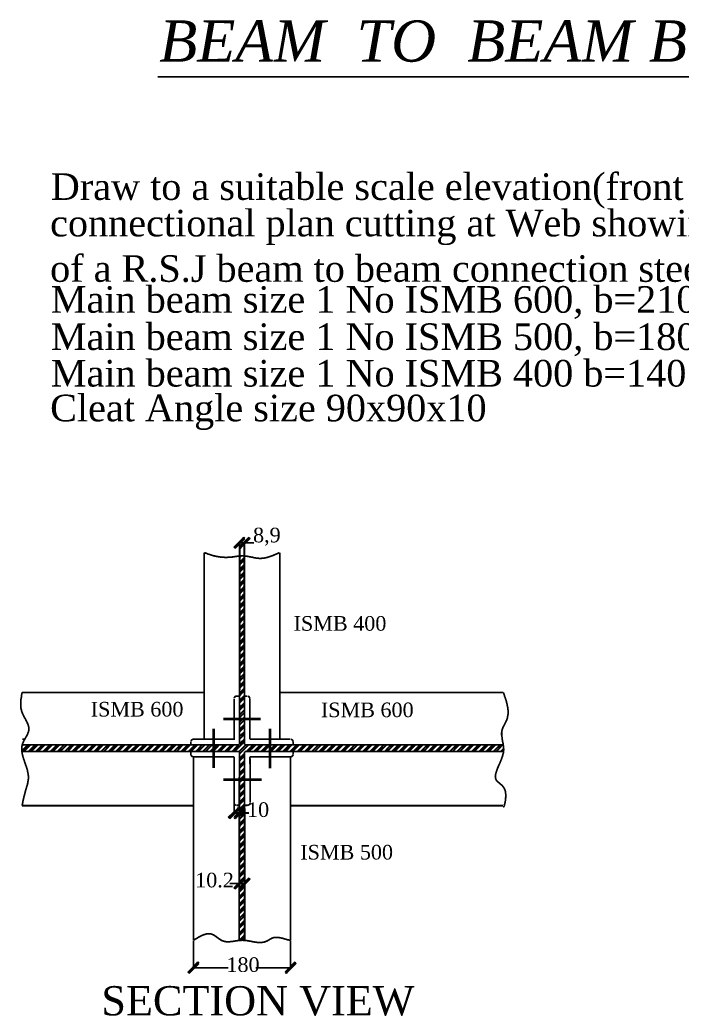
# Model space of a CAD drawing. Header units: millimetres. Extents: x 5315 to 5554, y 2783 to 3056.
# Drawn here: x 5321.3 to 5420.7, y 2906.2 to 3056 of the extents above; entities that cross this region are included whole.
import ezdxf

# ---------------------------------------------------------------- set-up
doc = ezdxf.new("R2010")
doc.units = ezdxf.units.MM
for name, color, linetype in [('H', 7, 'Continuous'), ('P', 7, 'Continuous'), ('T', 7, 'Continuous')]:
    doc.layers.add(name, color=color, linetype=linetype)
doc.styles.get("Standard").update_dxf_attribs({"font": 'arial.ttf'})

msp = doc.modelspace()

# ---------------------------------------------------------------- hatches: boundary and pattern name
at = {"layer": 'H', "linetype": 'Continuous'}
for points in [[(5353.71, 2976.57), (5353.55, 2976.73), (5355.02, 2978.2), (5355.18, 2978.02), (5353.71, 2976.57)], [(5354.44, 2976.57), (5354.28, 2976.73), (5355.74, 2978.2), (5355.9, 2978.02), (5354.44, 2976.57)], [(5352.87, 2935.95), (5352.71, 2936.09), (5354.17, 2937.56), (5354.33, 2937.4), (5352.87, 2935.95)], [(5353.68, 2935.95), (5353.54, 2936.09), (5354.98, 2937.56), (5355.14, 2937.4), (5353.68, 2935.95)], [(5353.68, 2925.35), (5353.54, 2925.51), (5354.98, 2926.95), (5355.14, 2926.81), (5353.68, 2925.35)], [(5354.45, 2925.35), (5354.31, 2925.51), (5355.78, 2926.95), (5355.92, 2926.81), (5354.45, 2925.35)], [(5346.78, 2912.67), (5346.62, 2912.84), (5348.09, 2914.29), (5348.24, 2914.13), (5346.78, 2912.67)], [(5361.37, 2912.67), (5361.21, 2912.84), (5362.67, 2914.29), (5362.83, 2914.13), (5361.37, 2912.67)]]:
    msp.add_hatch(color=256, dxfattribs=at).paths.add_polyline_path(points)

# ---------------------------------------------------------------- linework, layer by layer
at = {"layer": 'P'}
for points, const_width in [([(5342.02, 3047.45), (5492.5, 3047.45)], 0.254), ([(5354.37, 2975.46), (5354.37, 2977.49)], 0.254), ([(5354.37, 2977.38), (5355.07, 2977.38), (5356.53, 2977.38)], 0.254), ([(5355.07, 2975.46), (5355.07, 2977.49)], 0.254), ([(5349.04, 2955.69), (5349.04, 2975.92)], 0.254), ([(5349.04, 2975.92), (5349.11, 2975.89), (5349.18, 2975.87), (5349.25, 2975.83), (5349.37, 2975.8), (5349.44, 2975.76), (5349.57, 2975.71), (5349.69, 2975.67), (5349.81, 2975.64), (5349.94, 2975.59), (5350.06, 2975.55), (5350.17, 2975.51), (5350.29, 2975.48), (5350.4, 2975.44), (5350.52, 2975.43), (5350.63, 2975.39), (5350.73, 2975.37), (5350.84, 2975.34), (5350.94, 2975.32), (5351.05, 2975.32), (5351.15, 2975.29), (5351.24, 2975.27), (5351.35, 2975.27), (5351.44, 2975.25), (5351.53, 2975.23), (5351.63, 2975.23), (5351.72, 2975.21), (5351.81, 2975.21), (5351.9, 2975.2), (5351.98, 2975.2), (5352.07, 2975.2), (5352.16, 2975.18), (5352.25, 2975.18), (5352.32, 2975.18), (5352.41, 2975.18), (5352.48, 2975.18), (5352.55, 2975.2), (5352.64, 2975.2), (5352.72, 2975.2), (5352.8, 2975.21), (5352.87, 2975.21), (5352.97, 2975.21), (5353.08, 2975.23), (5353.22, 2975.23), (5353.34, 2975.27), (5353.41, 2975.27), (5353.54, 2975.29), (5353.66, 2975.3), (5353.78, 2975.32), (5353.91, 2975.34), (5354.01, 2975.36), (5354.14, 2975.37), (5354.26, 2975.39), (5354.37, 2975.39), (5354.47, 2975.39), (5354.58, 2975.41), (5354.68, 2975.41), (5354.79, 2975.41), (5354.89, 2975.41), (5354.98, 2975.39), (5355.09, 2975.39), (5355.18, 2975.39), (5355.28, 2975.37), (5355.39, 2975.37), (5355.48, 2975.36), (5355.58, 2975.34), (5355.65, 2975.32), (5355.76, 2975.3), (5355.85, 2975.29), (5355.95, 2975.27), (5356.02, 2975.25), (5356.13, 2975.23), (5356.22, 2975.21), (5356.31, 2975.2), (5356.39, 2975.18), (5356.48, 2975.16), (5356.57, 2975.13), (5356.66, 2975.13), (5356.75, 2975.11), (5356.83, 2975.09), (5356.92, 2975.07), (5357.01, 2975.07), (5357.1, 2975.06), (5357.19, 2975.06), (5357.28, 2975.04), (5357.36, 2975.04), (5357.45, 2975.04), (5357.54, 2975.04), (5357.63, 2975.04), (5357.72, 2975.06), (5357.8, 2975.06), (5357.89, 2975.07), (5357.98, 2975.07), (5358.07, 2975.09), (5358.16, 2975.11), (5358.25, 2975.13), (5358.33, 2975.14), (5358.42, 2975.16), (5358.51, 2975.18), (5358.6, 2975.21), (5358.67, 2975.23), (5358.76, 2975.27), (5358.85, 2975.29), (5358.92, 2975.32), (5359, 2975.34), (5359.07, 2975.37), (5359.15, 2975.39), (5359.23, 2975.43), (5359.3, 2975.44), (5359.41, 2975.48), (5359.46, 2975.51), (5359.53, 2975.55), (5359.62, 2975.59), (5359.71, 2975.62), (5359.8, 2975.66), (5359.87, 2975.69), (5359.94, 2975.71), (5360.03, 2975.76), (5360.1, 2975.78), (5360.15, 2975.81), (5360.22, 2975.85), (5360.29, 2975.87), (5360.36, 2975.89)], 0.254), ([(5360.4, 2955.69), (5360.4, 2975.92)], 0.254), ([(5354.37, 2969.2), (5354.37, 2975.41)], 0.254), ([(5354.37, 2975.18), (5354.59, 2975.41)], 0.254), ([(5354.37, 2975.39), (5354.37, 2955.69)], 0.254), ([(5354.37, 2974.44), (5355.07, 2975.16)], 0.254), ([(5354.37, 2974.09), (5355.07, 2974.81)], 0.254), ([(5355.07, 2969.2), (5355.07, 2975.41)], 0.254), ([(5355.07, 2975.41), (5355.07, 2955.69)], 0.254), ([(5354.37, 2973.36), (5355.07, 2974.07)], 0.254), ([(5354.37, 2972.99), (5355.07, 2973.72)], 0.254), ([(5354.37, 2972.27), (5355.07, 2972.99)], 0.254), ([(5354.37, 2971.9), (5355.07, 2972.62)], 0.254), ([(5354.37, 2971.18), (5355.07, 2971.9)], 0.254), ([(5354.37, 2970.81), (5355.07, 2971.53)], 0.254), ([(5354.37, 2970.08), (5355.07, 2970.81)], 0.254), ([(5354.37, 2969.71), (5355.07, 2970.43)], 0.254), ([(5354.37, 2968.99), (5355.07, 2969.71)], 0.254), ([(5354.37, 2968.62), (5355.07, 2969.34)], 0.254), ([(5354.37, 2967.89), (5355.07, 2968.62)], 0.254), ([(5354.37, 2967.54), (5355.07, 2968.25)], 0.254), ([(5354.37, 2966.8), (5355.07, 2967.52)], 0.254), ([(5354.37, 2966.45), (5355.07, 2967.17)], 0.254), ([(5354.37, 2965.71), (5355.07, 2966.43)], 0.254), ([(5354.37, 2965.34), (5355.07, 2966.08)], 0.254), ([(5354.37, 2964.63), (5355.07, 2965.34)], 0.254), ([(5354.37, 2964.26), (5355.07, 2964.97)], 0.254), ([(5354.37, 2963.52), (5355.07, 2964.26)], 0.254), ([(5354.37, 2963.17), (5355.07, 2963.89)], 0.254), ([(5354.37, 2962.43), (5355.07, 2963.15)], 0.254), ([(5354.37, 2962.07), (5355.07, 2962.8)], 0.254), ([(5354.37, 2961.35), (5355.07, 2962.06)], 0.254), ([(5354.37, 2955.69), (5354.37, 2961.9)], 0.254), ([(5354.37, 2960.98), (5355.07, 2961.7)], 0.254), ([(5354.37, 2960.26), (5355.07, 2960.98)], 0.254), ([(5355.07, 2955.69), (5355.07, 2961.9)], 0.254), ([(5354.37, 2959.89), (5355.07, 2960.61)], 0.254), ([(5354.37, 2959.16), (5355.07, 2959.89)], 0.254), ([(5354.37, 2958.79), (5355.07, 2959.52)], 0.254), ([(5354.37, 2958.07), (5355.07, 2958.79)], 0.254), ([(5354.37, 2957.7), (5355.07, 2958.42)], 0.254), ([(5354.37, 2956.98), (5355.07, 2957.7)], 0.254), ([(5354.37, 2956.61), (5355.07, 2957.33)], 0.254), ([(5354.37, 2955.88), (5355.07, 2956.61)], 0.254), ([(5354.37, 2955.53), (5355.07, 2956.24)], 0.254), ([(5321.66, 2954.88), (5321.61, 2954.6), (5321.59, 2954.45), (5321.57, 2954.31), (5321.56, 2954.17), (5321.54, 2954.1), (5321.52, 2953.96), (5321.5, 2953.84), (5321.5, 2953.75), (5321.49, 2953.62), (5321.47, 2953.48), (5321.47, 2953.34), (5321.47, 2953.2), (5321.47, 2953.13), (5321.47, 2952.99), (5321.47, 2952.85), (5321.49, 2952.73), (5321.49, 2952.65), (5321.5, 2952.51), (5321.52, 2952.37), (5321.56, 2952.28), (5321.57, 2952.21), (5321.59, 2952.11), (5321.63, 2952), (5321.66, 2951.91), (5321.68, 2951.84), (5321.72, 2951.77), (5321.73, 2951.72), (5321.79, 2951.58), (5321.82, 2951.51), (5321.86, 2951.46), (5321.89, 2951.38), (5321.93, 2951.31), (5321.94, 2951.26), (5322, 2951.19), (5322.05, 2951.05), (5322.14, 2950.93), (5322.21, 2950.8), (5322.24, 2950.73), (5322.26, 2950.68), (5322.3, 2950.61), (5322.33, 2950.54), (5322.37, 2950.47), (5322.4, 2950.41), (5322.42, 2950.34), (5322.46, 2950.29), (5322.49, 2950.22), (5322.53, 2950.13), (5322.56, 2950.06), (5322.58, 2949.97), (5322.62, 2949.89), (5322.63, 2949.78), (5322.67, 2949.69), (5322.69, 2949.6), (5322.69, 2949.5), (5322.69, 2949.41), (5322.69, 2949.3), (5322.69, 2949.23), (5322.67, 2949.13), (5322.63, 2949.04), (5322.62, 2948.93), (5322.58, 2948.86), (5322.54, 2948.76), (5322.51, 2948.67), (5322.47, 2948.6), (5322.46, 2948.54), (5322.42, 2948.47), (5322.39, 2948.4), (5322.32, 2948.3), (5322.28, 2948.23), (5322.24, 2948.17), (5322.17, 2948.03), (5322.1, 2947.91), (5322.07, 2947.86), (5322.03, 2947.79), (5322, 2947.72), (5321.96, 2947.66), (5321.93, 2947.59), (5321.89, 2947.54), (5321.87, 2947.47), (5321.84, 2947.4), (5321.82, 2947.33), (5321.79, 2947.27), (5321.75, 2947.2), (5321.72, 2947.12), (5321.7, 2947.03), (5321.66, 2946.94), (5321.66, 2946.87), (5321.63, 2946.76), (5321.63, 2946.69), (5321.61, 2946.6), (5321.61, 2946.53), (5321.61, 2946.43), (5321.61, 2946.32), (5321.61, 2946.25), (5321.61, 2946.18), (5321.63, 2946.04), (5321.65, 2945.9), (5321.68, 2945.76), (5321.7, 2945.63), (5321.73, 2945.49), (5321.77, 2945.35), (5321.8, 2945.21), (5321.84, 2945.09), (5321.86, 2945.02), (5321.89, 2944.89), (5321.93, 2944.81), (5321.98, 2944.68), (5322.02, 2944.54), (5322.05, 2944.42), (5322.1, 2944.28), (5322.16, 2944.15), (5322.19, 2944.01), (5322.24, 2943.89), (5322.3, 2943.75), (5322.33, 2943.62), (5322.37, 2943.48), (5322.42, 2943.36), (5322.46, 2943.22), (5322.47, 2943.09), (5322.51, 2942.95), (5322.54, 2942.83), (5322.56, 2942.69), (5322.58, 2942.57), (5322.6, 2942.42), (5322.62, 2942.3), (5322.62, 2942.21), (5322.62, 2942.12), (5322.62, 2942.04), (5322.62, 2941.95), (5322.6, 2941.82), (5322.6, 2941.75), (5322.58, 2941.63), (5322.56, 2941.56), (5322.54, 2941.42), (5322.53, 2941.35), (5322.51, 2941.22), (5322.47, 2941.15), (5322.46, 2941.01), (5322.42, 2940.89), (5322.4, 2940.82), (5322.35, 2940.68), (5322.32, 2940.55), (5322.24, 2940.27), (5322.19, 2940.13), (5322.16, 2940.01), (5322.12, 2939.87), (5322.09, 2939.73), (5322.05, 2939.6), (5322.02, 2939.46), (5321.98, 2939.34), (5321.94, 2939.2), (5321.93, 2939.07), (5321.89, 2938.93), (5321.86, 2938.79), (5321.82, 2938.67), (5321.79, 2938.53), (5321.77, 2938.38), (5321.72, 2938.12), (5321.66, 2937.86)], 0.254), ([(5338.51, 2954.88), (5321.66, 2954.88)], 0.254), ([(5338.51, 2954.88), (5349.04, 2954.88)], 0.254), ([(5349.04, 2955.69), (5349.04, 2947.84)], 0.254), ([(5354.37, 2955.69), (5354.33, 2947.03)], 0.254), ([(5354.37, 2954.79), (5355.07, 2955.51)], 0.254), ([(5354.37, 2954.42), (5355.07, 2955.16)], 0.254), ([(5355.07, 2955.69), (5355.11, 2947.03)], 0.254), ([(5360.4, 2955.69), (5360.4, 2947.84)], 0.254), ([(5360.4, 2954.88), (5370.93, 2954.88)], 0.254), ([(5370.93, 2954.88), (5394.02, 2954.88)], 0.254), ([(5394.02, 2954.88), (5394.11, 2954.6), (5394.16, 2954.45), (5394.19, 2954.31), (5394.26, 2954.15), (5394.3, 2954.01), (5394.32, 2953.94), (5394.35, 2953.87), (5394.39, 2953.73), (5394.42, 2953.66), (5394.46, 2953.52), (5394.46, 2953.45), (5394.49, 2953.38), (5394.53, 2953.24), (5394.55, 2953.17), (5394.58, 2953.03), (5394.6, 2952.88), (5394.62, 2952.81), (5394.65, 2952.67), (5394.67, 2952.53), (5394.69, 2952.46), (5394.69, 2952.32), (5394.71, 2952.2), (5394.71, 2952.06), (5394.71, 2951.93), (5394.71, 2951.84), (5394.71, 2951.72), (5394.71, 2951.58), (5394.69, 2951.51), (5394.69, 2951.38), (5394.65, 2951.3), (5394.65, 2951.21), (5394.63, 2951.12), (5394.6, 2951.03), (5394.58, 2950.93), (5394.53, 2950.84), (5394.51, 2950.77), (5394.48, 2950.66), (5394.44, 2950.61), (5394.42, 2950.54), (5394.35, 2950.41), (5394.32, 2950.36), (5394.28, 2950.29), (5394.26, 2950.24), (5394.19, 2950.1), (5394.12, 2949.97), (5394.11, 2949.92), (5394.07, 2949.85), (5394.04, 2949.78), (5394, 2949.73), (5393.96, 2949.66), (5393.93, 2949.6), (5393.91, 2949.5), (5393.86, 2949.41), (5393.84, 2949.3), (5393.81, 2949.2), (5393.79, 2949.11), (5393.77, 2949.02), (5393.77, 2948.93), (5393.75, 2948.84), (5393.75, 2948.77), (5393.75, 2948.67), (5393.75, 2948.6), (5393.75, 2948.46), (5393.77, 2948.39), (5393.79, 2948.25), (5393.81, 2948.12), (5393.81, 2948.03), (5393.84, 2947.91), (5393.84, 2947.82), (5393.86, 2947.7), (5393.89, 2947.56), (5393.91, 2947.4), (5393.95, 2947.27), (5393.96, 2947.19), (5393.98, 2947.06), (5394, 2946.92), (5394.02, 2946.85), (5394.02, 2946.71), (5394.04, 2946.57), (5394.05, 2946.43), (5394.05, 2946.29), (5394.05, 2946.18), (5394.04, 2946.08), (5394.02, 2945.97), (5394.02, 2945.86), (5394, 2945.76), (5393.98, 2945.69), (5393.95, 2945.58), (5393.93, 2945.51), (5393.91, 2945.44), (5393.89, 2945.37), (5393.88, 2945.28), (5393.84, 2945.21), (5393.82, 2945.14), (5393.79, 2945.07), (5393.77, 2945), (5393.74, 2944.91), (5393.72, 2944.84), (5393.68, 2944.77), (5393.65, 2944.68), (5393.63, 2944.61), (5393.59, 2944.54), (5393.52, 2944.38), (5393.47, 2944.24), (5393.4, 2944.1), (5393.33, 2943.94), (5393.29, 2943.87), (5393.26, 2943.8), (5393.22, 2943.73), (5393.21, 2943.64), (5393.17, 2943.57), (5393.14, 2943.5), (5393.12, 2943.43), (5393.08, 2943.36), (5393.06, 2943.29), (5393.03, 2943.22), (5392.99, 2943.08), (5392.96, 2942.99), (5392.94, 2942.9), (5392.91, 2942.81), (5392.87, 2942.72), (5392.85, 2942.62), (5392.84, 2942.53), (5392.84, 2942.42), (5392.82, 2942.34), (5392.8, 2942.25), (5392.82, 2942.16), (5392.82, 2942.09), (5392.84, 2942), (5392.85, 2941.93), (5392.87, 2941.84), (5392.91, 2941.77), (5392.94, 2941.72), (5392.99, 2941.63), (5393.05, 2941.58), (5393.1, 2941.51), (5393.17, 2941.45), (5393.22, 2941.4), (5393.33, 2941.31), (5393.44, 2941.24), (5393.52, 2941.15), (5393.63, 2941.05), (5393.72, 2941), (5393.77, 2940.94), (5393.84, 2940.87), (5393.91, 2940.78), (5393.98, 2940.7), (5394.04, 2940.63), (5394.07, 2940.57), (5394.11, 2940.5), (5394.16, 2940.43), (5394.18, 2940.36), (5394.23, 2940.27), (5394.25, 2940.2), (5394.28, 2940.1), (5394.3, 2940.03), (5394.32, 2939.94), (5394.33, 2939.87), (5394.33, 2939.78), (5394.35, 2939.67), (5394.37, 2939.55), (5394.37, 2939.44), (5394.37, 2939.34), (5394.37, 2939.23), (5394.35, 2939.11), (5394.35, 2938.98), (5394.33, 2938.88), (5394.33, 2938.77), (5394.32, 2938.67), (5394.3, 2938.56), (5394.28, 2938.46), (5394.26, 2938.35), (5394.25, 2938.26), (5394.23, 2938.19), (5394.21, 2938.12), (5394.19, 2938.03), (5394.18, 2937.94), (5394.14, 2937.87), (5394.11, 2937.8), (5394.07, 2937.73), (5394.02, 2937.8)], 0.254), ([(5353.52, 2951.9), (5353.52, 2953.92)], 0.254), ([(5353.94, 2954.33), (5353.84, 2954.33), (5353.77, 2954.3), (5353.69, 2954.26), (5353.64, 2954.21), (5353.59, 2954.14), (5353.55, 2954.07), (5353.54, 2954)], 0.254), ([(5353.94, 2954.33), (5354.37, 2954.33)], 0.254), ([(5354.35, 2952.6), (5355.09, 2953.33)], 0.254), ([(5354.37, 2953.7), (5355.09, 2954.42)], 0.254), ([(5354.37, 2953.33), (5355.09, 2954.07)], 0.254), ([(5355.09, 2954.33), (5355.49, 2954.33)], 0.254), ([(5355.9, 2953.92), (5355.88, 2954.03), (5355.86, 2954.1), (5355.81, 2954.17), (5355.78, 2954.24), (5355.71, 2954.28), (5355.64, 2954.31), (5355.56, 2954.33)], 0.254), ([(5355.9, 2953.92), (5355.92, 2947.84)], 0.254), ([(5347.45, 2947.84), (5353.52, 2947.84), (5353.52, 2951.9)], 0.254), ([(5354.35, 2952.23), (5355.09, 2952.97)], 0.254), ([(5354.35, 2951.51), (5355.09, 2952.25)], 0.254), ([(5354.35, 2951.14), (5355.09, 2951.88)], 0.254), ([(5353.52, 2950.89), (5351.9, 2950.89)], 0.402), ([(5352.05, 2950.89), (5357.52, 2950.89)], 0.402), ([(5355.9, 2950.89), (5352.05, 2950.89)], 0.254), ([(5354.35, 2950.41), (5355.11, 2951.16)], 0.254), ([(5354.35, 2950.04), (5355.11, 2950.79)], 0.254), ([(5355.9, 2950.89), (5357.52, 2950.89)], 0.254), ([(5350.48, 2949.43), (5350.48, 2943.54)], 0.402), ([(5350.48, 2945.21), (5350.48, 2949.43)], 0.254), ([(5354.33, 2949.3), (5355.11, 2950.08)], 0.254), ([(5354.33, 2948.95), (5355.11, 2949.71)], 0.254), ([(5354.33, 2948.23), (5355.11, 2948.99)], 0.254), ([(5358.95, 2947.84), (5358.95, 2949.46)], 0.402), ([(5322.07, 2947.84), (5321.7, 2947.84)], 0.254), ([(5347.03, 2947.43), (5347.03, 2947.03)], 0.254), ([(5347.45, 2947.86), (5347.34, 2947.84), (5347.27, 2947.8), (5347.2, 2947.77), (5347.15, 2947.72), (5347.1, 2947.66), (5347.06, 2947.59), (5347.05, 2947.5)], 0.254), ([(5353.52, 2947.84), (5349.04, 2947.84)], 0.254), ([(5353.54, 2948.4), (5353.52, 2947.84)], 0.254), ([(5353.59, 2946), (5355.11, 2947.54)], 0.254), ([(5354.33, 2947.86), (5355.11, 2948.62)], 0.254), ([(5354.33, 2947.12), (5355.11, 2947.89)], 0.254), ([(5355.92, 2947.84), (5362, 2947.84)], 0.254), ([(5358.95, 2947.84), (5358.95, 2943.48)], 0.402), ([(5362.41, 2947.45), (5362.39, 2947.54), (5362.37, 2947.63), (5362.34, 2947.68), (5362.29, 2947.75), (5362.21, 2947.79), (5362.14, 2947.82), (5362.07, 2947.84)], 0.254), ([(5362.41, 2947.43), (5362.41, 2947.03)], 0.254), ([(5321.63, 2946.08), (5322.58, 2947.03)], 0.254), ([(5354.33, 2946), (5321.63, 2946)], 0.254), ([(5321.65, 2946.83), (5321.84, 2947.03)], 0.254), ([(5354.33, 2947.03), (5321.7, 2947.03)], 0.254), ([(5321.93, 2946), (5322.93, 2947.03)], 0.254), ([(5322.65, 2946), (5323.67, 2947.03)], 0.254), ([(5323, 2946), (5324.03, 2947.03)], 0.254), ([(5323.74, 2946), (5324.75, 2947.03)], 0.254), ([(5324.1, 2946), (5325.12, 2947.03)], 0.254), ([(5324.84, 2946), (5325.84, 2947.03)], 0.254), ([(5325.19, 2946), (5326.21, 2947.03)], 0.254), ([(5325.91, 2946), (5326.95, 2947.03)], 0.254), ([(5326.28, 2946), (5327.31, 2947.03)], 0.254), ([(5327.01, 2946), (5328.03, 2947.03)], 0.254), ([(5327.38, 2946), (5328.4, 2947.03)], 0.254), ([(5328.1, 2946), (5329.12, 2947.03)], 0.254), ([(5328.47, 2946), (5329.48, 2947.03)], 0.254), ([(5329.19, 2946), (5330.22, 2947.03)], 0.254), ([(5329.56, 2946), (5330.59, 2947.03)], 0.254), ([(5330.29, 2946), (5331.31, 2947.03)], 0.254), ([(5330.66, 2946), (5331.68, 2947.03)], 0.254), ([(5331.38, 2946), (5332.4, 2947.03)], 0.254), ([(5331.73, 2946), (5332.78, 2947.03)], 0.254), ([(5332.48, 2946), (5333.5, 2947.03)], 0.254), ([(5332.85, 2946), (5333.85, 2947.03)], 0.254), ([(5333.57, 2946), (5334.59, 2947.03)], 0.254), ([(5333.94, 2946), (5334.94, 2947.03)], 0.254), ([(5334.66, 2946), (5335.69, 2947.03)], 0.254), ([(5335.02, 2946), (5336.06, 2947.03)], 0.254), ([(5335.76, 2946), (5336.76, 2947.03)], 0.254), ([(5336.11, 2946), (5337.13, 2947.03)], 0.254), ([(5336.85, 2946), (5337.86, 2947.03)], 0.254), ([(5337.2, 2946), (5338.23, 2947.03)], 0.254), ([(5337.93, 2946), (5338.97, 2947.03)], 0.254), ([(5338.3, 2946), (5339.32, 2947.03)], 0.254), ([(5339.02, 2946), (5340.04, 2947.03)], 0.254), ([(5339.39, 2946), (5340.41, 2947.03)], 0.254), ([(5340.11, 2946), (5341.14, 2947.03)], 0.254), ([(5340.48, 2946), (5341.51, 2947.03)], 0.254), ([(5341.21, 2946), (5342.23, 2947.03)], 0.254), ([(5341.58, 2946), (5342.6, 2947.03)], 0.254), ([(5342.3, 2946), (5343.32, 2947.03)], 0.254), ([(5342.67, 2946), (5343.69, 2947.03)], 0.254), ([(5343.39, 2946), (5344.42, 2947.03)], 0.254), ([(5343.75, 2946), (5344.79, 2947.03)], 0.254), ([(5344.49, 2946), (5345.51, 2947.03)], 0.254), ([(5344.86, 2946), (5345.86, 2947.03)], 0.254), ([(5345.58, 2946), (5346.6, 2947.03)], 0.254), ([(5345.93, 2946), (5346.96, 2947.03)], 0.254), ([(5346.67, 2946), (5347.7, 2947.03)], 0.254), ([(5347.03, 2946), (5348.05, 2947.03)], 0.254), ([(5347.03, 2946), (5347.03, 2945.6)], 0.254), ([(5347.77, 2946), (5348.77, 2947.03)], 0.254), ([(5348.12, 2946), (5349.14, 2947.03)], 0.254), ([(5348.84, 2946), (5349.88, 2947.03)], 0.254), ([(5349.21, 2946), (5350.24, 2947.03)], 0.254), ([(5349.94, 2946), (5350.96, 2947.03)], 0.254), ([(5350.31, 2946), (5351.33, 2947.03)], 0.254), ([(5351.03, 2946), (5352.05, 2947.03)], 0.254), ([(5351.4, 2946), (5352.42, 2947.03)], 0.254), ([(5352.14, 2946), (5353.15, 2947.03)], 0.254), ([(5352.5, 2946), (5353.52, 2947.03)], 0.254), ([(5353.22, 2946), (5354.24, 2947.03)], 0.254), ([(5354.31, 2946), (5355.34, 2947.03)], 0.254), ([(5354.33, 2946), (5354.31, 2937.04)], 0.254), ([(5354.33, 2945.65), (5355.71, 2947.03)], 0.254), ([(5354.33, 2945.97), (5354.33, 2926.06)], 0.254), ([(5354.33, 2944.93), (5355.11, 2945.71)], 0.254), ([(5393.98, 2947.03), (5355.11, 2947.03)], 0.254), ([(5394.04, 2946), (5355.11, 2946)], 0.254), ([(5355.11, 2946), (5355.12, 2937.04)], 0.254), ([(5355.11, 2945.97), (5355.11, 2926.06)], 0.254), ([(5355.41, 2946), (5356.43, 2947.03)], 0.254), ([(5355.76, 2946), (5356.8, 2947.03)], 0.254), ([(5356.5, 2946), (5357.52, 2947.03)], 0.254), ([(5356.87, 2946), (5357.88, 2947.03)], 0.254), ([(5357.59, 2946), (5358.62, 2947.03)], 0.254), ([(5357.96, 2946), (5358.97, 2947.03)], 0.254), ([(5358.69, 2946), (5359.71, 2947.03)], 0.254), ([(5359.04, 2946), (5360.08, 2947.03)], 0.254), ([(5359.78, 2946), (5360.79, 2947.03)], 0.254), ([(5360.13, 2946), (5361.16, 2947.03)], 0.254), ([(5360.87, 2946), (5361.9, 2947.03)], 0.254), ([(5361.23, 2946), (5362.25, 2947.03)], 0.254), ([(5361.95, 2946), (5362.99, 2947.03)], 0.254), ([(5362.32, 2946), (5363.34, 2947.03)], 0.254), ([(5362.41, 2945.6), (5362.41, 2946)], 0.254), ([(5363.04, 2946), (5364.07, 2947.03)], 0.254), ([(5363.41, 2946), (5364.44, 2947.03)], 0.254), ([(5364.15, 2946), (5365.16, 2947.03)], 0.254), ([(5364.51, 2946), (5365.53, 2947.03)], 0.254), ([(5365.23, 2946), (5366.25, 2947.03)], 0.254), ([(5365.6, 2946), (5366.62, 2947.03)], 0.254), ([(5366.32, 2946), (5367.35, 2947.03)], 0.254), ([(5366.69, 2946), (5367.72, 2947.03)], 0.254), ([(5367.42, 2946), (5368.44, 2947.03)], 0.254), ([(5367.79, 2946), (5368.81, 2947.03)], 0.254), ([(5368.51, 2946), (5369.53, 2947.03)], 0.254), ([(5368.88, 2946), (5369.89, 2947.03)], 0.254), ([(5369.61, 2946), (5370.63, 2947.03)], 0.254), ([(5369.98, 2946), (5370.98, 2947.03)], 0.254), ([(5370.7, 2946), (5371.72, 2947.03)], 0.254), ([(5371.05, 2946), (5372.09, 2947.03)], 0.254), ([(5371.79, 2946), (5372.8, 2947.03)], 0.254), ([(5372.15, 2946), (5373.17, 2947.03)], 0.254), ([(5372.89, 2946), (5373.91, 2947.03)], 0.254), ([(5373.24, 2946), (5374.26, 2947.03)], 0.254), ([(5373.96, 2946), (5375, 2947.03)], 0.254), ([(5374.33, 2946), (5375.36, 2947.03)], 0.254), ([(5375.06, 2946), (5376.08, 2947.03)], 0.254), ([(5375.43, 2946), (5376.45, 2947.03)], 0.254), ([(5376.17, 2946), (5377.17, 2947.03)], 0.254), ([(5376.52, 2946), (5377.54, 2947.03)], 0.254), ([(5377.24, 2946), (5378.27, 2947.03)], 0.254), ([(5377.61, 2946), (5378.64, 2947.03)], 0.254), ([(5378.34, 2946), (5379.36, 2947.03)], 0.254), ([(5378.71, 2946), (5379.73, 2947.03)], 0.254), ([(5379.43, 2946), (5380.45, 2947.03)], 0.254), ([(5379.8, 2946), (5380.82, 2947.03)], 0.254), ([(5380.52, 2946), (5381.55, 2947.03)], 0.254), ([(5380.89, 2946), (5381.9, 2947.03)], 0.254), ([(5381.62, 2946), (5382.64, 2947.03)], 0.254), ([(5381.99, 2946), (5382.99, 2947.03)], 0.254), ([(5382.71, 2946), (5383.73, 2947.03)], 0.254), ([(5383.06, 2946), (5384.1, 2947.03)], 0.254), ([(5383.8, 2946), (5384.81, 2947.03)], 0.254), ([(5384.16, 2946), (5385.18, 2947.03)], 0.254), ([(5384.9, 2946), (5385.92, 2947.03)], 0.254), ([(5385.25, 2946), (5386.27, 2947.03)], 0.254), ([(5385.97, 2946), (5387.01, 2947.03)], 0.254), ([(5386.34, 2946), (5387.37, 2947.03)], 0.254), ([(5387.07, 2946), (5388.09, 2947.03)], 0.254), ([(5387.44, 2946), (5388.46, 2947.03)], 0.254), ([(5388.18, 2946), (5389.18, 2947.03)], 0.254), ([(5388.53, 2946), (5389.55, 2947.03)], 0.254), ([(5389.25, 2946), (5390.28, 2947.03)], 0.254), ([(5389.63, 2946), (5390.65, 2947.03)], 0.254), ([(5390.35, 2946), (5391.37, 2947.03)], 0.254), ([(5390.72, 2946), (5391.74, 2947.03)], 0.254), ([(5391.44, 2946), (5392.47, 2947.03)], 0.254), ([(5391.81, 2946), (5392.84, 2947.03)], 0.254), ([(5392.54, 2946), (5393.56, 2947.03)], 0.254), ([(5392.91, 2946), (5393.91, 2947.03)], 0.254), ([(5393.63, 2946), (5394.05, 2946.43)], 0.254), ([(5347.03, 2945.62), (5347.05, 2945.51), (5347.06, 2945.44), (5347.12, 2945.37), (5347.17, 2945.32), (5347.24, 2945.26), (5347.31, 2945.23), (5347.38, 2945.21)], 0.254), ([(5353.52, 2945.21), (5347.43, 2945.21)], 0.254), ([(5347.43, 2937.04), (5347.43, 2945.21)], 0.254), ([(5353.52, 2945.21), (5347.43, 2945.21)], 0.254), ([(5353.52, 2945.21), (5353.52, 2938.31)], 0.254), ([(5353.52, 2945.16), (5353.52, 2936.66)], 0.254), ([(5354.33, 2944.58), (5355.11, 2945.35)], 0.254), ([(5354.33, 2945.16), (5354.33, 2936.66)], 0.254), ([(5354.33, 2943.84), (5355.11, 2944.63)], 0.254), ([(5354.33, 2943.48), (5355.11, 2944.26)], 0.254), ([(5362.02, 2945.21), (5355.92, 2945.21)], 0.254), ([(5355.92, 2945.21), (5355.95, 2938.31)], 0.254), ([(5355.92, 2945.21), (5362, 2945.21)], 0.254), ([(5358.95, 2945.21), (5358.95, 2943.59)], 0.402), ([(5362, 2945.21), (5362.11, 2945.21), (5362.18, 2945.25), (5362.25, 2945.28), (5362.3, 2945.33), (5362.36, 2945.41), (5362.39, 2945.48), (5362.41, 2945.55)], 0.254), ([(5362.02, 2937.04), (5362.02, 2945.21)], 0.254), ([(5354.33, 2942.74), (5355.12, 2943.54)], 0.254), ([(5354.33, 2942.37), (5355.12, 2943.17)], 0.254), ([(5353.52, 2941.75), (5351.9, 2941.75)], 0.402), ([(5352.02, 2941.75), (5357.66, 2941.75)], 0.402), ([(5353.52, 2941.75), (5352.02, 2941.75)], 0.254), ([(5354.31, 2941.65), (5355.12, 2942.46)], 0.254), ([(5354.31, 2941.3), (5355.12, 2942.09)], 0.254), ([(5354.31, 2940.55), (5355.12, 2941.37)], 0.254), ([(5355.94, 2941.75), (5357.56, 2941.75)], 0.402), ([(5354.31, 2940.18), (5355.12, 2941)], 0.254), ([(5354.31, 2939.46), (5355.12, 2940.27)], 0.254), ([(5354.31, 2939.09), (5355.12, 2939.9)], 0.254), ([(5353.52, 2938.31), (5353.54, 2938.23), (5353.55, 2938.14), (5353.61, 2938.09), (5353.66, 2938.01), (5353.71, 2937.98), (5353.78, 2937.94), (5353.87, 2937.93)], 0.254), ([(5354.31, 2938.37), (5355.12, 2939.18)], 0.254), ([(5354.31, 2938), (5355.12, 2938.83)], 0.254), ([(5355.53, 2937.91), (5355.64, 2937.93), (5355.71, 2937.96), (5355.78, 2938), (5355.85, 2938.05), (5355.88, 2938.12), (5355.92, 2938.19), (5355.94, 2938.26)], 0.254), ([(5338.51, 2937.86), (5321.66, 2937.86)], 0.254), ([(5338.51, 2937.86), (5347.43, 2937.86)], 0.254), ([(5347.43, 2937.04), (5347.43, 2917.62)], 0.254), ([(5353.52, 2936.76), (5354.33, 2936.76), (5355.79, 2936.76)], 0.254), ([(5353.92, 2937.91), (5354.31, 2937.91)], 0.254), ([(5354.31, 2937.27), (5355.12, 2938.09)], 0.254), ([(5354.31, 2936.9), (5355.12, 2937.73)], 0.254), ([(5354.31, 2937.04), (5354.31, 2930.98)], 0.254), ([(5354.31, 2917.62), (5354.31, 2937.04)], 0.254), ([(5354.31, 2936.18), (5355.12, 2937.01)], 0.254), ([(5355.12, 2937.91), (5355.53, 2937.91)], 0.254), ([(5355.12, 2937.04), (5355.12, 2930.98)], 0.254), ([(5355.12, 2917.62), (5355.12, 2937.04)], 0.254), ([(5362.02, 2937.86), (5370.93, 2937.86)], 0.254), ([(5362.02, 2937.04), (5362.02, 2917.62)], 0.254), ([(5370.93, 2937.86), (5394.02, 2937.86)], 0.254), ([(5354.31, 2935.81), (5355.12, 2936.64)], 0.254), ([(5354.31, 2935.09), (5355.12, 2935.92)], 0.254), ([(5354.31, 2934.72), (5355.12, 2935.55)], 0.254), ([(5354.31, 2933.99), (5355.12, 2934.82)], 0.254), ([(5354.31, 2933.62), (5355.12, 2934.45)], 0.254), ([(5354.31, 2932.9), (5355.12, 2933.73)], 0.254), ([(5354.31, 2932.53), (5355.12, 2933.36)], 0.254), ([(5354.31, 2931.81), (5355.12, 2932.63)], 0.254), ([(5354.31, 2931.45), (5355.12, 2932.26)], 0.254), ([(5354.31, 2930.71), (5355.12, 2931.54)], 0.254), ([(5354.31, 2930.36), (5355.12, 2931.19)], 0.254), ([(5354.31, 2929.62), (5355.12, 2930.45)], 0.254), ([(5354.31, 2929.25), (5355.12, 2930.09)], 0.254), ([(5354.31, 2928.54), (5355.12, 2929.35)], 0.254), ([(5354.31, 2928.17), (5355.12, 2928.98)], 0.254), ([(5354.31, 2927.43), (5355.12, 2928.28)], 0.254), ([(5354.31, 2927.08), (5355.12, 2927.91)], 0.254), ([(5354.31, 2926.34), (5355.12, 2927.17)], 0.254), ([(5354.31, 2925.98), (5355.12, 2926.81)], 0.254), ([(5355.11, 2926.16), (5354.33, 2926.16), (5352.88, 2926.16)], 0.254), ([(5354.31, 2925.26), (5355.12, 2926.07)], 0.254), ([(5354.31, 2924.89), (5355.12, 2925.72)], 0.254), ([(5354.31, 2924.17), (5355.12, 2925)], 0.254), ([(5354.31, 2923.8), (5355.12, 2924.63)], 0.254), ([(5354.31, 2923.07), (5355.12, 2923.9)], 0.254), ([(5354.31, 2923.69), (5354.31, 2917.62)], 0.254), ([(5354.31, 2922.7), (5355.12, 2923.53)], 0.254), ([(5355.12, 2923.69), (5355.12, 2917.62)], 0.254), ([(5354.31, 2921.98), (5355.12, 2922.81)], 0.254), ([(5354.31, 2921.61), (5355.12, 2922.44)], 0.254), ([(5354.31, 2920.89), (5355.12, 2921.72)], 0.254), ([(5354.31, 2920.52), (5355.12, 2921.35)], 0.254), ([(5354.31, 2919.79), (5355.12, 2920.62)], 0.254), ([(5354.31, 2919.44), (5355.12, 2920.25)], 0.254), ([(5354.31, 2918.7), (5355.12, 2919.53)], 0.254), ([(5354.31, 2918.35), (5355.12, 2919.18)], 0.254), ([(5347.43, 2917.62), (5347.54, 2917.69), (5347.66, 2917.77), (5347.77, 2917.84), (5347.84, 2917.87), (5347.96, 2917.94), (5348.07, 2918.01), (5348.14, 2918.05), (5348.24, 2918.12), (5348.37, 2918.17), (5348.49, 2918.24), (5348.6, 2918.29), (5348.7, 2918.35), (5348.77, 2918.38), (5348.88, 2918.42), (5348.97, 2918.45), (5349.06, 2918.49), (5349.14, 2918.51), (5349.23, 2918.54), (5349.3, 2918.56), (5349.37, 2918.58), (5349.46, 2918.59), (5349.55, 2918.59), (5349.64, 2918.61), (5349.73, 2918.61), (5349.8, 2918.61), (5349.88, 2918.59), (5349.96, 2918.59), (5350.04, 2918.58), (5350.11, 2918.56), (5350.18, 2918.54), (5350.27, 2918.51), (5350.34, 2918.47), (5350.41, 2918.44), (5350.5, 2918.4), (5350.57, 2918.35), (5350.64, 2918.29), (5350.75, 2918.24), (5350.84, 2918.17), (5350.94, 2918.08), (5351.14, 2917.94), (5351.23, 2917.87), (5351.35, 2917.8), (5351.44, 2917.73), (5351.51, 2917.69), (5351.6, 2917.64), (5351.67, 2917.59), (5351.74, 2917.55), (5351.83, 2917.54), (5351.91, 2917.5), (5351.98, 2917.48), (5352.07, 2917.45), (5352.16, 2917.43), (5352.25, 2917.43), (5352.32, 2917.41), (5352.41, 2917.39), (5352.5, 2917.39), (5352.58, 2917.39), (5352.69, 2917.39), (5352.81, 2917.39), (5352.94, 2917.41), (5353.04, 2917.43), (5353.17, 2917.43), (5353.29, 2917.45), (5353.47, 2917.48), (5353.59, 2917.5), (5353.71, 2917.52), (5353.84, 2917.54), (5353.96, 2917.55), (5354.08, 2917.57), (5354.21, 2917.59), (5354.33, 2917.61), (5354.45, 2917.61), (5354.58, 2917.61), (5354.7, 2917.62), (5354.84, 2917.62), (5354.96, 2917.61), (5355.07, 2917.61), (5355.21, 2917.59), (5355.34, 2917.59), (5355.46, 2917.57), (5355.58, 2917.55), (5355.71, 2917.54), (5355.81, 2917.5), (5355.95, 2917.48), (5356.08, 2917.47), (5356.18, 2917.43), (5356.32, 2917.41), (5356.43, 2917.39), (5356.55, 2917.38), (5356.68, 2917.34), (5356.8, 2917.34), (5356.91, 2917.32), (5357.03, 2917.31), (5357.13, 2917.29), (5357.26, 2917.29), (5357.38, 2917.29), (5357.49, 2917.29), (5357.61, 2917.29), (5357.7, 2917.29), (5357.77, 2917.31), (5357.86, 2917.32), (5357.95, 2917.32), (5358.02, 2917.34), (5358.1, 2917.38), (5358.19, 2917.39), (5358.26, 2917.43), (5358.35, 2917.47), (5358.44, 2917.5), (5358.55, 2917.55), (5358.63, 2917.61), (5358.79, 2917.69), (5358.9, 2917.77), (5359, 2917.82), (5359.11, 2917.87), (5359.18, 2917.92), (5359.27, 2917.96), (5359.36, 2917.98), (5359.43, 2918.01), (5359.52, 2918.03), (5359.6, 2918.05), (5359.67, 2918.06), (5359.76, 2918.06), (5359.85, 2918.06), (5359.94, 2918.06), (5360.03, 2918.06), (5360.1, 2918.06), (5360.19, 2918.05), (5360.27, 2918.03), (5360.4, 2918.01), (5360.52, 2917.99), (5360.63, 2917.96), (5360.75, 2917.94), (5360.87, 2917.91), (5361.05, 2917.85), (5361.3, 2917.78), (5361.42, 2917.75), (5361.53, 2917.71), (5361.67, 2917.69), (5361.77, 2917.66), (5361.9, 2917.64), (5362.02, 2917.62)], 0.254), ([(5347.43, 2917.57), (5347.43, 2913.39)], 0.254), ([(5354.31, 2917.61), (5355.12, 2918.44)], 0.254), ([(5354.68, 2917.62), (5355.12, 2918.08)], 0.254), ([(5362.02, 2917.57), (5362.02, 2913.39)], 0.254), ([(5347.43, 2913.48), (5352.65, 2913.48)], 0.254), ([(5362.02, 2913.48), (5356.78, 2913.48)], 0.254)]:
    msp.add_lwpolyline(points, dxfattribs=dict(at, const_width=const_width))
for points in [[(5353.55, 2976.73), (5355.02, 2978.2)], [(5355.02, 2978.2), (5353.71, 2976.57)], [(5355.02, 2978.2), (5353.71, 2976.57)], [(5353.71, 2976.57), (5355.16, 2978.04)], [(5355.74, 2978.2), (5354.28, 2976.73)], [(5354.44, 2976.57), (5355.74, 2978.2)], [(5354.44, 2976.57), (5355.74, 2978.2)], [(5355.9, 2978.04), (5354.44, 2976.57)], [(5355.16, 2978.04), (5355.02, 2978.2)], [(5355.74, 2978.2), (5355.9, 2978.04)], [(5353.71, 2976.57), (5353.55, 2976.73)], [(5354.28, 2976.73), (5354.44, 2976.57)], [(5352.71, 2936.11), (5354.17, 2937.56)], [(5354.17, 2937.56), (5352.87, 2935.95)], [(5354.17, 2937.56), (5352.87, 2935.95)], [(5352.87, 2935.95), (5354.33, 2937.4)], [(5354.98, 2937.56), (5353.52, 2936.11)], [(5353.68, 2935.95), (5354.98, 2937.56)], [(5353.68, 2935.95), (5354.98, 2937.56)], [(5355.14, 2937.4), (5353.68, 2935.95)], [(5354.33, 2937.4), (5354.17, 2937.56)], [(5354.98, 2937.56), (5355.14, 2937.4)], [(5352.87, 2935.95), (5352.71, 2936.11)], [(5353.52, 2936.11), (5353.68, 2935.95)], [(5353.52, 2925.51), (5354.98, 2926.97)], [(5354.98, 2926.97), (5353.68, 2925.35)], [(5354.98, 2926.97), (5353.68, 2925.35)], [(5353.68, 2925.35), (5355.14, 2926.81)], [(5355.76, 2926.97), (5354.31, 2925.51)], [(5354.45, 2925.35), (5355.76, 2926.97)], [(5354.45, 2925.35), (5355.76, 2926.97)], [(5355.92, 2926.81), (5354.45, 2925.35)], [(5355.14, 2926.81), (5354.98, 2926.97)], [(5355.76, 2926.97), (5355.92, 2926.81)], [(5353.68, 2925.35), (5353.52, 2925.51)], [(5354.31, 2925.51), (5354.45, 2925.35)], [(5346.62, 2912.84), (5348.07, 2914.31)], [(5348.07, 2914.31), (5346.76, 2912.69)], [(5348.07, 2914.31), (5346.76, 2912.69)], [(5346.76, 2912.69), (5348.23, 2914.15)], [(5348.23, 2914.15), (5348.07, 2914.31)], [(5362.67, 2914.31), (5361.21, 2912.84)], [(5361.37, 2912.69), (5362.67, 2914.31)], [(5361.37, 2912.69), (5362.67, 2914.31)], [(5362.83, 2914.15), (5361.37, 2912.69)], [(5362.67, 2914.31), (5362.83, 2914.15)], [(5346.76, 2912.69), (5346.62, 2912.84)], [(5361.21, 2912.84), (5361.37, 2912.69)]]:
    msp.add_lwpolyline(points, dxfattribs=at)

# ---------------------------------------------------------------- texts
at = {"layer": 'T', "attachment_point": 7}
for s, insert, char_height in [('{\\fTimes New Roman|b0|i1|c0|p18;BEAM  TO  BEAM BOLT CONNECTION}', (5342.28, 3049.63), 6.2), ('{\\fTimes New Roman|b0|i0|c0|p18;Draw to a suitable scale elevation(front view) End view (Side view), elevation (rear view) and}', (5325.98, 3027.63), 4), ('{\\fTimes New Roman|b0|i0|c0|p18;connectional plan cutting at Web showing maximum details}', (5325.88, 3022.13), 4), ('{\\fTimes New Roman|b0|i0|c0|p18;of a R.S.J beam to beam connection steel framed structure.}', (5325.88, 3016.53), 4), ('{\\fTimes New Roman|b0|i0|c0|p18;Main beam size 1 No ISMB 600, b=210 tw=12.6,   Ft= 20.8}', (5325.98, 3011.03), 4), ('{\\fTimes New Roman|b0|i0|c0|p18;Main beam size 1 No ISMB 500, b=180 tw=10.2, Ft = 17.2}', (5325.98, 3005.43), 4), ('{\\fTimes New Roman|b0|i0|c0|p18;Main beam size 1 No ISMB 400 b=140 tw=8.9, Ft = 16.0}', (5325.98, 2999.93), 4), ('{\\fTimes New Roman|b0|i0|c0|p18;Cleat Angle size 90x90x10}', (5325.88, 2994.33), 4), ('{\\fTimes New Roman|b0|i0|c0|p18;8,9}', (5356.38, 2976.93), 2.2), ('{\\fTimes New Roman|b0|i0|c0|p18;ISMB 400}', (5362.48, 2964.13), 2.2), ('{\\fTimes New Roman|b0|i0|c0|p18;ISMB 600}', (5331.98, 2951.23), 2.2), ('{\\fTimes New Roman|b0|i0|c0|p18;ISMB 600}', (5366.58, 2951.13), 2.2), ('{\\fTimes New Roman|b0|i0|c0|p18;10}', (5355.48, 2936.13), 2.2), ('{\\fTimes New Roman|b0|i0|c0|p18;ISMB 500}', (5363.48, 2929.73), 2.2), ('{\\fTimes New Roman|b0|i0|c0|p18;10.2}', (5347.68, 2925.53), 2.2), ('{\\fTimes New Roman|b0|i0|c0|p18;180}', (5352.38, 2912.83), 2.2), ('{\\fTimes New Roman|b0|i0|c0|p18;SECTION VIEW}', (5333.58, 2906.23), 4.4)]:
    msp.add_mtext(s, dxfattribs=dict(at, insert=insert, char_height=char_height))

doc.saveas('drawing.dxf')
